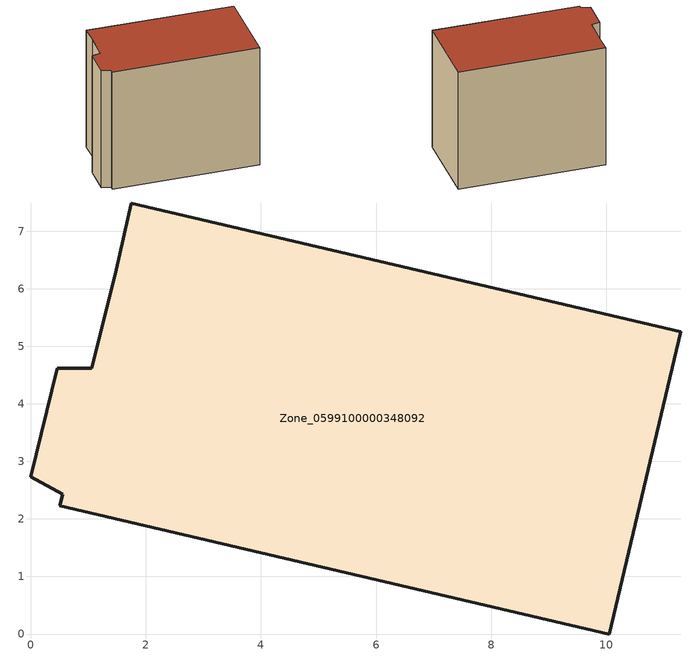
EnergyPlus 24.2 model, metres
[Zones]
Zone_0599100000348092
 floor ground (C_G): 10.05,0 0.5,2.23 0.55,2.43 0,2.73 0.46,4.62 1.06,4.62 1.48,6.33 1.75,7.49 11.29,5.25 z0
 wall outside (C_F): 11.29,5.25 1.75,7.49 1.48,6.33 1.06,4.62 0.46,4.62 0,2.73 0.55,2.43 0.5,2.23 10.05,0 11.29,5.25 z0:8.63
 roof outside (C_R): 10.05,0 11.29,5.25 1.75,7.49 1.48,6.33 1.06,4.62 0.46,4.62 0,2.73 0.55,2.43 0.5,2.23 z8.63
[BUILDING]
Pand.0599100000348092: North Axis=0; Terrain=City; Loads Convergence Tolerance Value=0.04; Temperature Convergence Tolerance Value=0.4; Solar Distribution=FullExterior; Maximum Number of Warmup Days=25; Minimum Number of Warmup Days=1
[Site:Location]
Rotterdam.The.Hague.AP_ZH_NLD Design_Conditions: Latitude=51.96; Longitude=4.45; Time Zone=1; Elevation=-4.5
[SITE:GROUNDTEMPERATURE:BUILDINGSURFACE]
18, 18, 18, 18, 18, 18, 18, 18, 18, 18, 18, 18
[MATERIAL] Thermal Absorptance=0.9; Solar Absorptance=0.7; Visible Absorptance=0.7
Name | Roughness | Thickness | Conductivity | Density | Specific Heat
G.TI.1992-2005 | MediumSmooth | 0.15 | 0.06 | 540 | 1210
F.TI.1992-2005 | Rough | 0.3 | 0.12 | 1920 | 840
R.TI.1992-2005 | MediumRough | 0.2 | 0.08 | 1500 | 1000
[CONSTRUCTION]
C_G: G.TI.1992-2005
C_F: F.TI.1992-2005
C_R: R.TI.1992-2005
[ZONE]
Zone_0599100000348092: Type=1; Multiplier=1; Ceiling Height=Autocalculate; Volume=Autocalculate; Floor Area=autocalculate; Part of Total Floor Area=Yes
[ZONEINFILTRATION:DESIGNFLOWRATE]
Infil_Zone_0599100000348092: Zone or ZoneList or Space or SpaceList=Zone_0599100000348092; Schedule=AlwaysOn; Design Flow Rate Calculation Method=Flow/Area; Flow Rate per Floor Area=0.0015; Constant Term Coefficient=1; Temperature Term Coefficient=0; Velocity Term Coefficient=0; Velocity Squared Term Coefficient=0
[HVACTEMPLATE:ZONE:IDEALLOADSAIRSYSTEM]
Zone_0599100000348092: Maximum Heating Supply Air Temperature=50; Minimum Cooling Supply Air Temperature=13; Maximum Heating Supply Air Humidity Ratio=0.0156; Minimum Cooling Supply Air Humidity Ratio=0.0077; Heating Limit=NoLimit; Cooling Limit=NoLimit; Dehumidification Control Type=ConstantSensibleHeatRatio; Cooling Sensible Heat Ratio=0.7; Dehumidification Setpoint=60; Humidification Control Type=None; Humidification Setpoint=30; Outdoor Air Method=None; Outdoor Air Flow Rate per Person=0.00944; Outdoor Air Flow Rate per Zone Floor Area=0; Outdoor Air Flow Rate per Zone=0; Demand Controlled Ventilation Type=None; Outdoor Air Economizer Type=NoEconomizer; Heat Recovery Type=None; Sensible Heat Recovery Effectiveness=0.7; Latent Heat Recovery Effectiveness=0.65
[ZONECONTROL:THERMOSTAT]
ThermostatControl_Zone_0599100000348092: Zone or ZoneList=Zone_0599100000348092; Control Type Schedule=DualSetpointControlType; Control 1=Thermostat_Zone_0599100000348092; Temperature Difference Between Cutout And Setpoint=0
[THERMOSTATSETPOINT:DUALSETPOINT]
Thermostat_Zone_0599100000348092: Heating Setpoint Temperature Schedule=HeatingSetpoint_Zone_0599100000348092; Cooling Setpoint Temperature Schedule=CoolingSetpoint_Zone_0599100000348092
[SCHEDULE:COMPACT]
HeatingSetpoint_Zone_0599100000348092: Through: 12/31, For: AllDays, Until: 24:00, 21
CoolingSetpoint_Zone_0599100000348092: Through: 12/31, For: AllDays, Until: 24:00, 24
DualSetpointControlType: Through: 12/31, For: AllDays, Until: 24:00, 4
AlwaysOn: Through: 12/31, For: AllDays, Until: 24:00, 1
